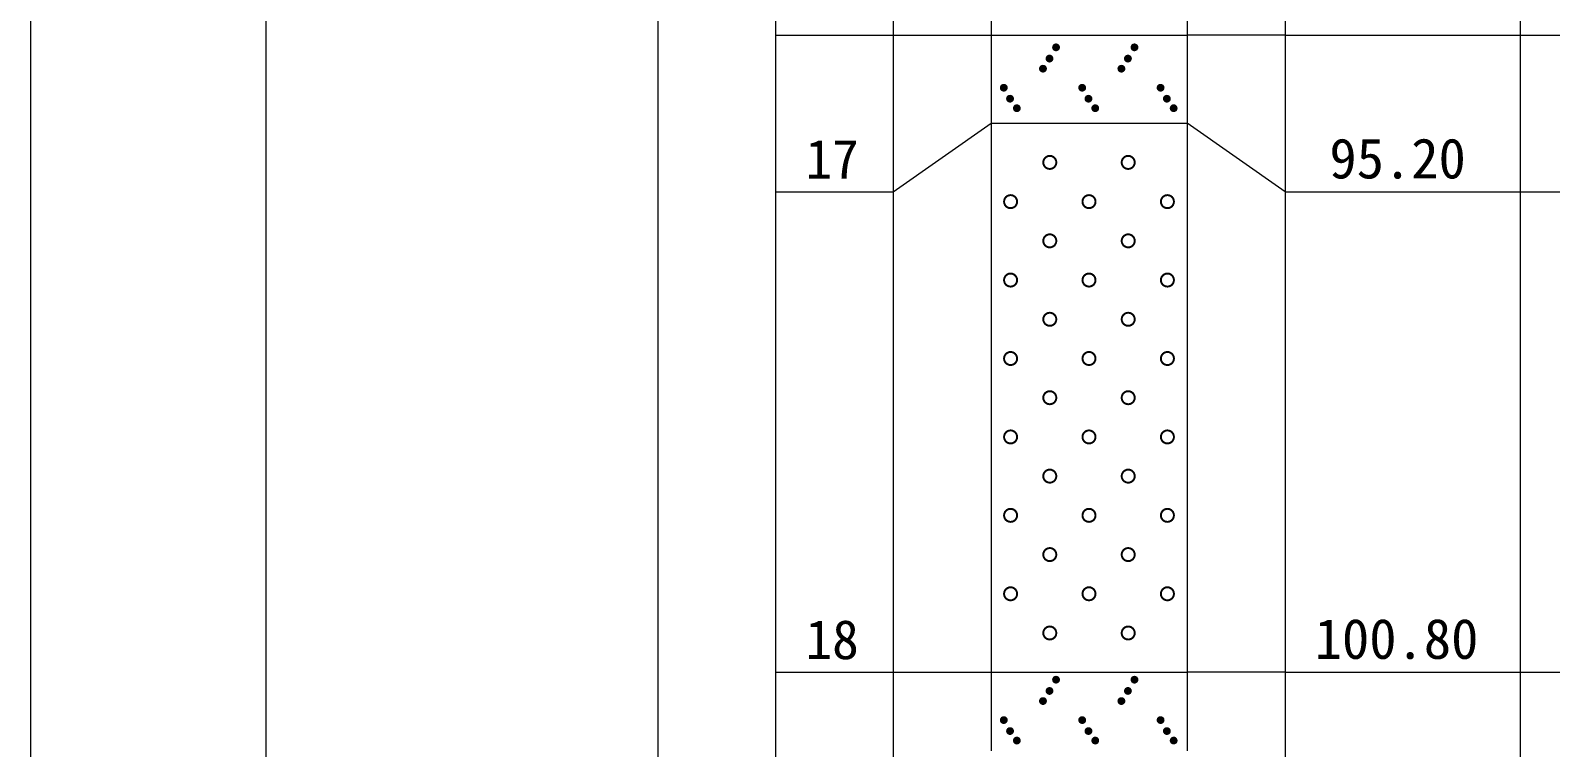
# Model space of a CAD drawing. Header units: inches. Extents: x -27 to 109, y -598 to 26.
# Drawn here: x 8.28 to 23.79, y -100.67 to -93.36 of the extents above; entities that cross this region are included whole.
import ezdxf

# ---------------------------------------------------------------- set-up
doc = ezdxf.new("R2010")
doc.units = ezdxf.units.IN
doc.header["$MEASUREMENT"] = 0
doc.layers.get('0').update_dxf_attribs({"lineweight": 0})
doc.styles.add('宋体', font='')
doc.styles.get('宋体').set_extended_font_data('宋体')

# ---------------------------------------------------------------- blocks, each defined once
blk = doc.blocks.new('lr_block_15')
at = {"true_color": 0x000000}
for points in [[(18.784, -93.54), (18.785, -93.53), (18.784, -93.519), (18.78, -93.51), (18.774, -93.501), (18.765, -93.495), (18.756, -93.491), (18.745, -93.49), (18.735, -93.491), (18.725, -93.495), (18.717, -93.501), (18.711, -93.51), (18.707, -93.519), (18.705, -93.53), (18.707, -93.54), (18.711, -93.55), (18.717, -93.558), (18.725, -93.564), (18.735, -93.568), (18.745, -93.57), (18.756, -93.568), (18.765, -93.564), (18.774, -93.558), (18.78, -93.55)], [(19.584, -93.54), (19.585, -93.53), (19.584, -93.519), (19.58, -93.51), (19.574, -93.501), (19.565, -93.495), (19.556, -93.491), (19.545, -93.49), (19.535, -93.491), (19.525, -93.495), (19.517, -93.501), (19.511, -93.51), (19.507, -93.519), (19.505, -93.53), (19.507, -93.54), (19.511, -93.55), (19.517, -93.558), (19.525, -93.564), (19.535, -93.568), (19.545, -93.57), (19.556, -93.568), (19.565, -93.564), (19.574, -93.558), (19.58, -93.55)], [(18.717, -93.655), (18.719, -93.645), (18.717, -93.634), (18.713, -93.625), (18.707, -93.616), (18.699, -93.61), (18.689, -93.606), (18.679, -93.605), (18.668, -93.606), (18.659, -93.61), (18.65, -93.616), (18.644, -93.625), (18.64, -93.634), (18.639, -93.645), (18.64, -93.655), (18.644, -93.665), (18.65, -93.673), (18.659, -93.679), (18.668, -93.683), (18.679, -93.685), (18.689, -93.683), (18.699, -93.679), (18.707, -93.673), (18.713, -93.665)], [(19.517, -93.655), (19.519, -93.645), (19.517, -93.634), (19.513, -93.625), (19.507, -93.616), (19.499, -93.61), (19.489, -93.606), (19.479, -93.605), (19.468, -93.606), (19.459, -93.61), (19.45, -93.616), (19.444, -93.625), (19.44, -93.634), (19.439, -93.645), (19.44, -93.655), (19.444, -93.665), (19.45, -93.673), (19.459, -93.679), (19.468, -93.683), (19.479, -93.685), (19.489, -93.683), (19.499, -93.679), (19.507, -93.673), (19.513, -93.665)], [(18.651, -93.758), (18.652, -93.748), (18.651, -93.737), (18.647, -93.728), (18.64, -93.719), (18.632, -93.713), (18.622, -93.709), (18.612, -93.708), (18.602, -93.709), (18.592, -93.713), (18.584, -93.719), (18.577, -93.728), (18.573, -93.737), (18.572, -93.748), (18.573, -93.758), (18.577, -93.768), (18.584, -93.776), (18.592, -93.782), (18.602, -93.786), (18.612, -93.788), (18.622, -93.786), (18.632, -93.782), (18.64, -93.776), (18.647, -93.768)], [(19.451, -93.758), (19.452, -93.748), (19.451, -93.737), (19.447, -93.728), (19.44, -93.719), (19.432, -93.713), (19.422, -93.709), (19.412, -93.708), (19.402, -93.709), (19.392, -93.713), (19.384, -93.719), (19.377, -93.728), (19.373, -93.737), (19.372, -93.748), (19.373, -93.758), (19.377, -93.768), (19.384, -93.776), (19.392, -93.782), (19.402, -93.786), (19.412, -93.788), (19.422, -93.786), (19.432, -93.782), (19.44, -93.776), (19.447, -93.768)], [(18.251, -93.952), (18.252, -93.942), (18.251, -93.931), (18.247, -93.922), (18.24, -93.913), (18.232, -93.907), (18.222, -93.903), (18.212, -93.902), (18.202, -93.903), (18.192, -93.907), (18.184, -93.913), (18.177, -93.922), (18.173, -93.931), (18.172, -93.942), (18.173, -93.952), (18.177, -93.962), (18.184, -93.97), (18.192, -93.976), (18.202, -93.98), (18.212, -93.982), (18.222, -93.98), (18.232, -93.976), (18.24, -93.97), (18.247, -93.962)], [(19.051, -93.952), (19.052, -93.942), (19.051, -93.931), (19.047, -93.922), (19.04, -93.913), (19.032, -93.907), (19.022, -93.903), (19.012, -93.902), (19.002, -93.903), (18.992, -93.907), (18.984, -93.913), (18.977, -93.922), (18.973, -93.931), (18.972, -93.942), (18.973, -93.952), (18.977, -93.962), (18.984, -93.97), (18.992, -93.976), (19.002, -93.98), (19.012, -93.982), (19.022, -93.98), (19.032, -93.976), (19.04, -93.97), (19.047, -93.962)], [(19.851, -93.952), (19.852, -93.942), (19.851, -93.931), (19.847, -93.922), (19.84, -93.913), (19.832, -93.907), (19.822, -93.903), (19.812, -93.902), (19.802, -93.903), (19.792, -93.907), (19.784, -93.913), (19.777, -93.922), (19.773, -93.931), (19.772, -93.942), (19.773, -93.952), (19.777, -93.962), (19.784, -93.97), (19.792, -93.976), (19.802, -93.98), (19.812, -93.982), (19.822, -93.98), (19.832, -93.976), (19.84, -93.97), (19.847, -93.962)], [(18.315, -94.064), (18.316, -94.054), (18.315, -94.043), (18.311, -94.034), (18.304, -94.025), (18.296, -94.019), (18.286, -94.015), (18.276, -94.014), (18.266, -94.015), (18.256, -94.019), (18.248, -94.025), (18.241, -94.034), (18.237, -94.043), (18.236, -94.054), (18.237, -94.064), (18.241, -94.074), (18.248, -94.082), (18.256, -94.088), (18.266, -94.092), (18.276, -94.094), (18.286, -94.092), (18.296, -94.088), (18.304, -94.082), (18.311, -94.074)], [(18.384, -94.161), (18.385, -94.151), (18.384, -94.14), (18.38, -94.131), (18.374, -94.123), (18.365, -94.116), (18.356, -94.112), (18.345, -94.111), (18.335, -94.112), (18.325, -94.116), (18.317, -94.123), (18.311, -94.131), (18.307, -94.14), (18.305, -94.151), (18.307, -94.161), (18.311, -94.171), (18.317, -94.179), (18.325, -94.185), (18.335, -94.189), (18.345, -94.191), (18.356, -94.189), (18.365, -94.185), (18.374, -94.179), (18.38, -94.171)], [(19.115, -94.064), (19.116, -94.054), (19.115, -94.043), (19.111, -94.034), (19.104, -94.025), (19.096, -94.019), (19.086, -94.015), (19.076, -94.014), (19.066, -94.015), (19.056, -94.019), (19.048, -94.025), (19.041, -94.034), (19.037, -94.043), (19.036, -94.054), (19.037, -94.064), (19.041, -94.074), (19.048, -94.082), (19.056, -94.088), (19.066, -94.092), (19.076, -94.094), (19.086, -94.092), (19.096, -94.088), (19.104, -94.082), (19.111, -94.074)], [(19.184, -94.161), (19.185, -94.151), (19.184, -94.14), (19.18, -94.131), (19.174, -94.123), (19.165, -94.116), (19.156, -94.112), (19.145, -94.111), (19.135, -94.112), (19.125, -94.116), (19.117, -94.123), (19.111, -94.131), (19.107, -94.14), (19.105, -94.151), (19.107, -94.161), (19.111, -94.171), (19.117, -94.179), (19.125, -94.185), (19.135, -94.189), (19.145, -94.191), (19.156, -94.189), (19.165, -94.185), (19.174, -94.179), (19.18, -94.171)], [(19.915, -94.064), (19.916, -94.054), (19.915, -94.043), (19.911, -94.034), (19.904, -94.025), (19.896, -94.019), (19.886, -94.015), (19.876, -94.014), (19.866, -94.015), (19.856, -94.019), (19.848, -94.025), (19.841, -94.034), (19.837, -94.043), (19.836, -94.054), (19.837, -94.064), (19.841, -94.074), (19.848, -94.082), (19.856, -94.088), (19.866, -94.092), (19.876, -94.094), (19.886, -94.092), (19.896, -94.088), (19.904, -94.082), (19.911, -94.074)], [(19.984, -94.161), (19.985, -94.151), (19.984, -94.14), (19.98, -94.131), (19.974, -94.123), (19.965, -94.116), (19.956, -94.112), (19.945, -94.111), (19.935, -94.112), (19.925, -94.116), (19.917, -94.123), (19.911, -94.131), (19.907, -94.14), (19.905, -94.151), (19.907, -94.161), (19.911, -94.171), (19.917, -94.179), (19.925, -94.185), (19.935, -94.189), (19.945, -94.191), (19.956, -94.189), (19.965, -94.185), (19.974, -94.179), (19.98, -94.171)]]:
    blk.add_hatch(color=18, dxfattribs=at).paths.add_polyline_path(points, flags=17)
blk = doc.blocks.new('lr_block_16')
at = {"color": 7, "const_width": 0.02}
for points in [[(18.748, -94.704), (18.746, -94.687), (18.739, -94.67), (18.729, -94.657), (18.715, -94.646), (18.699, -94.639), (18.682, -94.637), (18.664, -94.639), (18.648, -94.646), (18.634, -94.657), (18.624, -94.67), (18.617, -94.687), (18.615, -94.704), (18.617, -94.721), (18.624, -94.737), (18.634, -94.751), (18.648, -94.761), (18.664, -94.768), (18.682, -94.77), (18.699, -94.768), (18.715, -94.761), (18.729, -94.751), (18.739, -94.737), (18.746, -94.721), (18.748, -94.704)], [(19.548, -94.704), (19.546, -94.687), (19.539, -94.67), (19.529, -94.657), (19.515, -94.646), (19.499, -94.639), (19.482, -94.637), (19.464, -94.639), (19.448, -94.646), (19.434, -94.657), (19.424, -94.67), (19.417, -94.687), (19.415, -94.704), (19.417, -94.721), (19.424, -94.737), (19.434, -94.751), (19.448, -94.761), (19.464, -94.768), (19.482, -94.77), (19.499, -94.768), (19.515, -94.761), (19.529, -94.751), (19.539, -94.737), (19.546, -94.721), (19.548, -94.704)], [(18.348, -95.104), (18.346, -95.087), (18.339, -95.07), (18.329, -95.057), (18.315, -95.046), (18.299, -95.039), (18.282, -95.037), (18.264, -95.039), (18.248, -95.046), (18.234, -95.057), (18.224, -95.07), (18.217, -95.087), (18.215, -95.104), (18.217, -95.121), (18.224, -95.137), (18.234, -95.151), (18.248, -95.161), (18.264, -95.168), (18.282, -95.17), (18.299, -95.168), (18.315, -95.161), (18.329, -95.151), (18.339, -95.137), (18.346, -95.121), (18.348, -95.104)], [(19.148, -95.104), (19.146, -95.087), (19.139, -95.07), (19.129, -95.057), (19.115, -95.046), (19.099, -95.039), (19.082, -95.037), (19.064, -95.039), (19.048, -95.046), (19.034, -95.057), (19.024, -95.07), (19.017, -95.087), (19.015, -95.104), (19.017, -95.121), (19.024, -95.137), (19.034, -95.151), (19.048, -95.161), (19.064, -95.168), (19.082, -95.17), (19.099, -95.168), (19.115, -95.161), (19.129, -95.151), (19.139, -95.137), (19.146, -95.121), (19.148, -95.104)], [(19.948, -95.104), (19.946, -95.087), (19.939, -95.07), (19.929, -95.057), (19.915, -95.046), (19.899, -95.039), (19.882, -95.037), (19.864, -95.039), (19.848, -95.046), (19.834, -95.057), (19.824, -95.07), (19.817, -95.087), (19.815, -95.104), (19.817, -95.121), (19.824, -95.137), (19.834, -95.151), (19.848, -95.161), (19.864, -95.168), (19.882, -95.17), (19.899, -95.168), (19.915, -95.161), (19.929, -95.151), (19.939, -95.137), (19.946, -95.121), (19.948, -95.104)], [(18.748, -95.504), (18.746, -95.487), (18.739, -95.47), (18.729, -95.457), (18.715, -95.446), (18.699, -95.439), (18.682, -95.437), (18.664, -95.439), (18.648, -95.446), (18.634, -95.457), (18.624, -95.47), (18.617, -95.487), (18.615, -95.504), (18.617, -95.521), (18.624, -95.537), (18.634, -95.551), (18.648, -95.561), (18.664, -95.568), (18.682, -95.57), (18.699, -95.568), (18.715, -95.561), (18.729, -95.551), (18.739, -95.537), (18.746, -95.521), (18.748, -95.504)], [(19.548, -95.504), (19.546, -95.487), (19.539, -95.47), (19.529, -95.457), (19.515, -95.446), (19.499, -95.439), (19.482, -95.437), (19.464, -95.439), (19.448, -95.446), (19.434, -95.457), (19.424, -95.47), (19.417, -95.487), (19.415, -95.504), (19.417, -95.521), (19.424, -95.537), (19.434, -95.551), (19.448, -95.561), (19.464, -95.568), (19.482, -95.57), (19.499, -95.568), (19.515, -95.561), (19.529, -95.551), (19.539, -95.537), (19.546, -95.521), (19.548, -95.504)], [(18.348, -95.904), (18.346, -95.887), (18.339, -95.87), (18.329, -95.857), (18.315, -95.846), (18.299, -95.839), (18.282, -95.837), (18.264, -95.839), (18.248, -95.846), (18.234, -95.857), (18.224, -95.87), (18.217, -95.887), (18.215, -95.904), (18.217, -95.921), (18.224, -95.937), (18.234, -95.951), (18.248, -95.961), (18.264, -95.968), (18.282, -95.97), (18.299, -95.968), (18.315, -95.961), (18.329, -95.951), (18.339, -95.937), (18.346, -95.921), (18.348, -95.904)], [(19.148, -95.904), (19.146, -95.887), (19.139, -95.87), (19.129, -95.857), (19.115, -95.846), (19.099, -95.839), (19.082, -95.837), (19.064, -95.839), (19.048, -95.846), (19.034, -95.857), (19.024, -95.87), (19.017, -95.887), (19.015, -95.904), (19.017, -95.921), (19.024, -95.937), (19.034, -95.951), (19.048, -95.961), (19.064, -95.968), (19.082, -95.97), (19.099, -95.968), (19.115, -95.961), (19.129, -95.951), (19.139, -95.937), (19.146, -95.921), (19.148, -95.904)], [(19.948, -95.904), (19.946, -95.887), (19.939, -95.87), (19.929, -95.857), (19.915, -95.846), (19.899, -95.839), (19.882, -95.837), (19.864, -95.839), (19.848, -95.846), (19.834, -95.857), (19.824, -95.87), (19.817, -95.887), (19.815, -95.904), (19.817, -95.921), (19.824, -95.937), (19.834, -95.951), (19.848, -95.961), (19.864, -95.968), (19.882, -95.97), (19.899, -95.968), (19.915, -95.961), (19.929, -95.951), (19.939, -95.937), (19.946, -95.921), (19.948, -95.904)], [(18.748, -96.304), (18.746, -96.287), (18.739, -96.27), (18.729, -96.257), (18.715, -96.246), (18.699, -96.239), (18.682, -96.237), (18.664, -96.239), (18.648, -96.246), (18.634, -96.257), (18.624, -96.27), (18.617, -96.287), (18.615, -96.304), (18.617, -96.321), (18.624, -96.337), (18.634, -96.351), (18.648, -96.361), (18.664, -96.368), (18.682, -96.37), (18.699, -96.368), (18.715, -96.361), (18.729, -96.351), (18.739, -96.337), (18.746, -96.321), (18.748, -96.304)], [(19.548, -96.304), (19.546, -96.287), (19.539, -96.27), (19.529, -96.257), (19.515, -96.246), (19.499, -96.239), (19.482, -96.237), (19.464, -96.239), (19.448, -96.246), (19.434, -96.257), (19.424, -96.27), (19.417, -96.287), (19.415, -96.304), (19.417, -96.321), (19.424, -96.337), (19.434, -96.351), (19.448, -96.361), (19.464, -96.368), (19.482, -96.37), (19.499, -96.368), (19.515, -96.361), (19.529, -96.351), (19.539, -96.337), (19.546, -96.321), (19.548, -96.304)], [(18.348, -96.704), (18.346, -96.687), (18.339, -96.67), (18.329, -96.657), (18.315, -96.646), (18.299, -96.639), (18.282, -96.637), (18.264, -96.639), (18.248, -96.646), (18.234, -96.657), (18.224, -96.67), (18.217, -96.687), (18.215, -96.704), (18.217, -96.721), (18.224, -96.737), (18.234, -96.751), (18.248, -96.761), (18.264, -96.768), (18.282, -96.77), (18.299, -96.768), (18.315, -96.761), (18.329, -96.751), (18.339, -96.737), (18.346, -96.721), (18.348, -96.704)], [(19.148, -96.704), (19.146, -96.687), (19.139, -96.67), (19.129, -96.657), (19.115, -96.646), (19.099, -96.639), (19.082, -96.637), (19.064, -96.639), (19.048, -96.646), (19.034, -96.657), (19.024, -96.67), (19.017, -96.687), (19.015, -96.704), (19.017, -96.721), (19.024, -96.737), (19.034, -96.751), (19.048, -96.761), (19.064, -96.768), (19.082, -96.77), (19.099, -96.768), (19.115, -96.761), (19.129, -96.751), (19.139, -96.737), (19.146, -96.721), (19.148, -96.704)], [(19.948, -96.704), (19.946, -96.687), (19.939, -96.67), (19.929, -96.657), (19.915, -96.646), (19.899, -96.639), (19.882, -96.637), (19.864, -96.639), (19.848, -96.646), (19.834, -96.657), (19.824, -96.67), (19.817, -96.687), (19.815, -96.704), (19.817, -96.721), (19.824, -96.737), (19.834, -96.751), (19.848, -96.761), (19.864, -96.768), (19.882, -96.77), (19.899, -96.768), (19.915, -96.761), (19.929, -96.751), (19.939, -96.737), (19.946, -96.721), (19.948, -96.704)], [(18.748, -97.104), (18.746, -97.087), (18.739, -97.07), (18.729, -97.057), (18.715, -97.046), (18.699, -97.039), (18.682, -97.037), (18.664, -97.039), (18.648, -97.046), (18.634, -97.057), (18.624, -97.07), (18.617, -97.087), (18.615, -97.104), (18.617, -97.121), (18.624, -97.137), (18.634, -97.151), (18.648, -97.161), (18.664, -97.168), (18.682, -97.17), (18.699, -97.168), (18.715, -97.161), (18.729, -97.151), (18.739, -97.137), (18.746, -97.121), (18.748, -97.104)], [(19.548, -97.104), (19.546, -97.087), (19.539, -97.07), (19.529, -97.057), (19.515, -97.046), (19.499, -97.039), (19.482, -97.037), (19.464, -97.039), (19.448, -97.046), (19.434, -97.057), (19.424, -97.07), (19.417, -97.087), (19.415, -97.104), (19.417, -97.121), (19.424, -97.137), (19.434, -97.151), (19.448, -97.161), (19.464, -97.168), (19.482, -97.17), (19.499, -97.168), (19.515, -97.161), (19.529, -97.151), (19.539, -97.137), (19.546, -97.121), (19.548, -97.104)], [(18.348, -97.504), (18.346, -97.487), (18.339, -97.47), (18.329, -97.457), (18.315, -97.446), (18.299, -97.439), (18.282, -97.437), (18.264, -97.439), (18.248, -97.446), (18.234, -97.457), (18.224, -97.47), (18.217, -97.487), (18.215, -97.504), (18.217, -97.521), (18.224, -97.537), (18.234, -97.551), (18.248, -97.561), (18.264, -97.568), (18.282, -97.57), (18.299, -97.568), (18.315, -97.561), (18.329, -97.551), (18.339, -97.537), (18.346, -97.521), (18.348, -97.504)], [(19.148, -97.504), (19.146, -97.487), (19.139, -97.47), (19.129, -97.457), (19.115, -97.446), (19.099, -97.439), (19.082, -97.437), (19.064, -97.439), (19.048, -97.446), (19.034, -97.457), (19.024, -97.47), (19.017, -97.487), (19.015, -97.504), (19.017, -97.521), (19.024, -97.537), (19.034, -97.551), (19.048, -97.561), (19.064, -97.568), (19.082, -97.57), (19.099, -97.568), (19.115, -97.561), (19.129, -97.551), (19.139, -97.537), (19.146, -97.521), (19.148, -97.504)], [(19.948, -97.504), (19.946, -97.487), (19.939, -97.47), (19.929, -97.457), (19.915, -97.446), (19.899, -97.439), (19.882, -97.437), (19.864, -97.439), (19.848, -97.446), (19.834, -97.457), (19.824, -97.47), (19.817, -97.487), (19.815, -97.504), (19.817, -97.521), (19.824, -97.537), (19.834, -97.551), (19.848, -97.561), (19.864, -97.568), (19.882, -97.57), (19.899, -97.568), (19.915, -97.561), (19.929, -97.551), (19.939, -97.537), (19.946, -97.521), (19.948, -97.504)], [(18.748, -97.904), (18.746, -97.887), (18.739, -97.87), (18.729, -97.857), (18.715, -97.846), (18.699, -97.839), (18.682, -97.837), (18.664, -97.839), (18.648, -97.846), (18.634, -97.857), (18.624, -97.87), (18.617, -97.887), (18.615, -97.904), (18.617, -97.921), (18.624, -97.937), (18.634, -97.951), (18.648, -97.961), (18.664, -97.968), (18.682, -97.97), (18.699, -97.968), (18.715, -97.961), (18.729, -97.951), (18.739, -97.937), (18.746, -97.921), (18.748, -97.904)], [(19.548, -97.904), (19.546, -97.887), (19.539, -97.87), (19.529, -97.857), (19.515, -97.846), (19.499, -97.839), (19.482, -97.837), (19.464, -97.839), (19.448, -97.846), (19.434, -97.857), (19.424, -97.87), (19.417, -97.887), (19.415, -97.904), (19.417, -97.921), (19.424, -97.937), (19.434, -97.951), (19.448, -97.961), (19.464, -97.968), (19.482, -97.97), (19.499, -97.968), (19.515, -97.961), (19.529, -97.951), (19.539, -97.937), (19.546, -97.921), (19.548, -97.904)], [(18.348, -98.304), (18.346, -98.287), (18.339, -98.27), (18.329, -98.257), (18.315, -98.246), (18.299, -98.239), (18.282, -98.237), (18.264, -98.239), (18.248, -98.246), (18.234, -98.257), (18.224, -98.27), (18.217, -98.287), (18.215, -98.304), (18.217, -98.321), (18.224, -98.337), (18.234, -98.351), (18.248, -98.361), (18.264, -98.368), (18.282, -98.37), (18.299, -98.368), (18.315, -98.361), (18.329, -98.351), (18.339, -98.337), (18.346, -98.321), (18.348, -98.304)], [(19.148, -98.304), (19.146, -98.287), (19.139, -98.27), (19.129, -98.257), (19.115, -98.246), (19.099, -98.239), (19.082, -98.237), (19.064, -98.239), (19.048, -98.246), (19.034, -98.257), (19.024, -98.27), (19.017, -98.287), (19.015, -98.304), (19.017, -98.321), (19.024, -98.337), (19.034, -98.351), (19.048, -98.361), (19.064, -98.368), (19.082, -98.37), (19.099, -98.368), (19.115, -98.361), (19.129, -98.351), (19.139, -98.337), (19.146, -98.321), (19.148, -98.304)], [(19.948, -98.304), (19.946, -98.287), (19.939, -98.27), (19.929, -98.257), (19.915, -98.246), (19.899, -98.239), (19.882, -98.237), (19.864, -98.239), (19.848, -98.246), (19.834, -98.257), (19.824, -98.27), (19.817, -98.287), (19.815, -98.304), (19.817, -98.321), (19.824, -98.337), (19.834, -98.351), (19.848, -98.361), (19.864, -98.368), (19.882, -98.37), (19.899, -98.368), (19.915, -98.361), (19.929, -98.351), (19.939, -98.337), (19.946, -98.321), (19.948, -98.304)], [(18.748, -98.704), (18.746, -98.687), (18.739, -98.67), (18.729, -98.657), (18.715, -98.646), (18.699, -98.639), (18.682, -98.637), (18.664, -98.639), (18.648, -98.646), (18.634, -98.657), (18.624, -98.67), (18.617, -98.687), (18.615, -98.704), (18.617, -98.721), (18.624, -98.737), (18.634, -98.751), (18.648, -98.761), (18.664, -98.768), (18.682, -98.77), (18.699, -98.768), (18.715, -98.761), (18.729, -98.751), (18.739, -98.737), (18.746, -98.721), (18.748, -98.704)], [(19.548, -98.704), (19.546, -98.687), (19.539, -98.67), (19.529, -98.657), (19.515, -98.646), (19.499, -98.639), (19.482, -98.637), (19.464, -98.639), (19.448, -98.646), (19.434, -98.657), (19.424, -98.67), (19.417, -98.687), (19.415, -98.704), (19.417, -98.721), (19.424, -98.737), (19.434, -98.751), (19.448, -98.761), (19.464, -98.768), (19.482, -98.77), (19.499, -98.768), (19.515, -98.761), (19.529, -98.751), (19.539, -98.737), (19.546, -98.721), (19.548, -98.704)], [(18.348, -99.104), (18.346, -99.087), (18.339, -99.07), (18.329, -99.057), (18.315, -99.046), (18.299, -99.039), (18.282, -99.037), (18.264, -99.039), (18.248, -99.046), (18.234, -99.057), (18.224, -99.07), (18.217, -99.087), (18.215, -99.104), (18.217, -99.121), (18.224, -99.137), (18.234, -99.151), (18.248, -99.161), (18.264, -99.168), (18.282, -99.17), (18.299, -99.168), (18.315, -99.161), (18.329, -99.151), (18.339, -99.137), (18.346, -99.121), (18.348, -99.104)], [(19.148, -99.104), (19.146, -99.087), (19.139, -99.07), (19.129, -99.057), (19.115, -99.046), (19.099, -99.039), (19.082, -99.037), (19.064, -99.039), (19.048, -99.046), (19.034, -99.057), (19.024, -99.07), (19.017, -99.087), (19.015, -99.104), (19.017, -99.121), (19.024, -99.137), (19.034, -99.151), (19.048, -99.161), (19.064, -99.168), (19.082, -99.17), (19.099, -99.168), (19.115, -99.161), (19.129, -99.151), (19.139, -99.137), (19.146, -99.121), (19.148, -99.104)], [(19.948, -99.104), (19.946, -99.087), (19.939, -99.07), (19.929, -99.057), (19.915, -99.046), (19.899, -99.039), (19.882, -99.037), (19.864, -99.039), (19.848, -99.046), (19.834, -99.057), (19.824, -99.07), (19.817, -99.087), (19.815, -99.104), (19.817, -99.121), (19.824, -99.137), (19.834, -99.151), (19.848, -99.161), (19.864, -99.168), (19.882, -99.17), (19.899, -99.168), (19.915, -99.161), (19.929, -99.151), (19.939, -99.137), (19.946, -99.121), (19.948, -99.104)], [(18.748, -99.504), (18.746, -99.487), (18.739, -99.47), (18.729, -99.457), (18.715, -99.446), (18.699, -99.439), (18.682, -99.437), (18.664, -99.439), (18.648, -99.446), (18.634, -99.457), (18.624, -99.47), (18.617, -99.487), (18.615, -99.504), (18.617, -99.521), (18.624, -99.537), (18.634, -99.551), (18.648, -99.561), (18.664, -99.568), (18.682, -99.57), (18.699, -99.568), (18.715, -99.561), (18.729, -99.551), (18.739, -99.537), (18.746, -99.521), (18.748, -99.504)], [(19.548, -99.504), (19.546, -99.487), (19.539, -99.47), (19.529, -99.457), (19.515, -99.446), (19.499, -99.439), (19.482, -99.437), (19.464, -99.439), (19.448, -99.446), (19.434, -99.457), (19.424, -99.47), (19.417, -99.487), (19.415, -99.504), (19.417, -99.521), (19.424, -99.537), (19.434, -99.551), (19.448, -99.561), (19.464, -99.568), (19.482, -99.57), (19.499, -99.568), (19.515, -99.561), (19.529, -99.551), (19.539, -99.537), (19.546, -99.521), (19.548, -99.504)]]:
    blk.add_lwpolyline(points, dxfattribs=at)
blk = doc.blocks.new('lr_block_17')
at = {"true_color": 0x000000}
for points in [[(18.784, -99.99), (18.785, -99.98), (18.784, -99.969), (18.78, -99.96), (18.774, -99.951), (18.765, -99.945), (18.756, -99.941), (18.745, -99.94), (18.735, -99.941), (18.725, -99.945), (18.717, -99.951), (18.711, -99.96), (18.707, -99.969), (18.705, -99.98), (18.707, -99.99), (18.711, -100), (18.717, -100.008), (18.725, -100.014), (18.735, -100.018), (18.745, -100.02), (18.756, -100.018), (18.765, -100.014), (18.774, -100.008), (18.78, -100)], [(19.584, -99.99), (19.585, -99.98), (19.584, -99.969), (19.58, -99.96), (19.574, -99.951), (19.565, -99.945), (19.556, -99.941), (19.545, -99.94), (19.535, -99.941), (19.525, -99.945), (19.517, -99.951), (19.511, -99.96), (19.507, -99.969), (19.505, -99.98), (19.507, -99.99), (19.511, -100), (19.517, -100.008), (19.525, -100.014), (19.535, -100.018), (19.545, -100.02), (19.556, -100.018), (19.565, -100.014), (19.574, -100.008), (19.58, -100)], [(18.651, -100.208), (18.652, -100.198), (18.651, -100.187), (18.647, -100.178), (18.64, -100.169), (18.632, -100.163), (18.622, -100.159), (18.612, -100.158), (18.602, -100.159), (18.592, -100.163), (18.584, -100.169), (18.577, -100.178), (18.573, -100.187), (18.572, -100.198), (18.573, -100.208), (18.577, -100.218), (18.584, -100.226), (18.592, -100.232), (18.602, -100.236), (18.612, -100.238), (18.622, -100.236), (18.632, -100.232), (18.64, -100.226), (18.647, -100.218)], [(18.717, -100.105), (18.719, -100.095), (18.717, -100.084), (18.713, -100.075), (18.707, -100.066), (18.699, -100.06), (18.689, -100.056), (18.679, -100.055), (18.668, -100.056), (18.659, -100.06), (18.65, -100.066), (18.644, -100.075), (18.64, -100.084), (18.639, -100.095), (18.64, -100.105), (18.644, -100.115), (18.65, -100.123), (18.659, -100.129), (18.668, -100.133), (18.679, -100.135), (18.689, -100.133), (18.699, -100.129), (18.707, -100.123), (18.713, -100.115)], [(19.451, -100.208), (19.452, -100.198), (19.451, -100.187), (19.447, -100.178), (19.44, -100.169), (19.432, -100.163), (19.422, -100.159), (19.412, -100.158), (19.402, -100.159), (19.392, -100.163), (19.384, -100.169), (19.377, -100.178), (19.373, -100.187), (19.372, -100.198), (19.373, -100.208), (19.377, -100.218), (19.384, -100.226), (19.392, -100.232), (19.402, -100.236), (19.412, -100.238), (19.422, -100.236), (19.432, -100.232), (19.44, -100.226), (19.447, -100.218)], [(19.517, -100.105), (19.519, -100.095), (19.517, -100.084), (19.513, -100.075), (19.507, -100.066), (19.499, -100.06), (19.489, -100.056), (19.479, -100.055), (19.468, -100.056), (19.459, -100.06), (19.45, -100.066), (19.444, -100.075), (19.44, -100.084), (19.439, -100.095), (19.44, -100.105), (19.444, -100.115), (19.45, -100.123), (19.459, -100.129), (19.468, -100.133), (19.479, -100.135), (19.489, -100.133), (19.499, -100.129), (19.507, -100.123), (19.513, -100.115)], [(18.251, -100.402), (18.252, -100.392), (18.251, -100.381), (18.247, -100.372), (18.24, -100.363), (18.232, -100.357), (18.222, -100.353), (18.212, -100.352), (18.202, -100.353), (18.192, -100.357), (18.184, -100.363), (18.177, -100.372), (18.173, -100.381), (18.172, -100.392), (18.173, -100.402), (18.177, -100.412), (18.184, -100.42), (18.192, -100.426), (18.202, -100.43), (18.212, -100.432), (18.222, -100.43), (18.232, -100.426), (18.24, -100.42), (18.247, -100.412)], [(18.315, -100.514), (18.316, -100.504), (18.315, -100.493), (18.311, -100.484), (18.304, -100.475), (18.296, -100.469), (18.286, -100.465), (18.276, -100.464), (18.266, -100.465), (18.256, -100.469), (18.248, -100.475), (18.241, -100.484), (18.237, -100.493), (18.236, -100.504), (18.237, -100.514), (18.241, -100.524), (18.248, -100.532), (18.256, -100.538), (18.266, -100.542), (18.276, -100.544), (18.286, -100.542), (18.296, -100.538), (18.304, -100.532), (18.311, -100.524)], [(19.051, -100.402), (19.052, -100.392), (19.051, -100.381), (19.047, -100.372), (19.04, -100.363), (19.032, -100.357), (19.022, -100.353), (19.012, -100.352), (19.002, -100.353), (18.992, -100.357), (18.984, -100.363), (18.977, -100.372), (18.973, -100.381), (18.972, -100.392), (18.973, -100.402), (18.977, -100.412), (18.984, -100.42), (18.992, -100.426), (19.002, -100.43), (19.012, -100.432), (19.022, -100.43), (19.032, -100.426), (19.04, -100.42), (19.047, -100.412)], [(19.115, -100.514), (19.116, -100.504), (19.115, -100.493), (19.111, -100.484), (19.104, -100.475), (19.096, -100.469), (19.086, -100.465), (19.076, -100.464), (19.066, -100.465), (19.056, -100.469), (19.048, -100.475), (19.041, -100.484), (19.037, -100.493), (19.036, -100.504), (19.037, -100.514), (19.041, -100.524), (19.048, -100.532), (19.056, -100.538), (19.066, -100.542), (19.076, -100.544), (19.086, -100.542), (19.096, -100.538), (19.104, -100.532), (19.111, -100.524)], [(19.851, -100.402), (19.852, -100.392), (19.851, -100.381), (19.847, -100.372), (19.84, -100.363), (19.832, -100.357), (19.822, -100.353), (19.812, -100.352), (19.802, -100.353), (19.792, -100.357), (19.784, -100.363), (19.777, -100.372), (19.773, -100.381), (19.772, -100.392), (19.773, -100.402), (19.777, -100.412), (19.784, -100.42), (19.792, -100.426), (19.802, -100.43), (19.812, -100.432), (19.822, -100.43), (19.832, -100.426), (19.84, -100.42), (19.847, -100.412)], [(19.915, -100.514), (19.916, -100.504), (19.915, -100.493), (19.911, -100.484), (19.904, -100.475), (19.896, -100.469), (19.886, -100.465), (19.876, -100.464), (19.866, -100.465), (19.856, -100.469), (19.848, -100.475), (19.841, -100.484), (19.837, -100.493), (19.836, -100.504), (19.837, -100.514), (19.841, -100.524), (19.848, -100.532), (19.856, -100.538), (19.866, -100.542), (19.876, -100.544), (19.886, -100.542), (19.896, -100.538), (19.904, -100.532), (19.911, -100.524)], [(18.384, -100.611), (18.385, -100.601), (18.384, -100.59), (18.38, -100.581), (18.374, -100.573), (18.365, -100.566), (18.356, -100.562), (18.345, -100.561), (18.335, -100.562), (18.325, -100.566), (18.317, -100.573), (18.311, -100.581), (18.307, -100.59), (18.305, -100.601), (18.307, -100.611), (18.311, -100.621), (18.317, -100.629), (18.325, -100.635), (18.335, -100.639), (18.345, -100.641), (18.356, -100.639), (18.365, -100.635), (18.374, -100.629), (18.38, -100.621)], [(19.184, -100.611), (19.185, -100.601), (19.184, -100.59), (19.18, -100.581), (19.174, -100.573), (19.165, -100.566), (19.156, -100.562), (19.145, -100.561), (19.135, -100.562), (19.125, -100.566), (19.117, -100.573), (19.111, -100.581), (19.107, -100.59), (19.105, -100.601), (19.107, -100.611), (19.111, -100.621), (19.117, -100.629), (19.125, -100.635), (19.135, -100.639), (19.145, -100.641), (19.156, -100.639), (19.165, -100.635), (19.174, -100.629), (19.18, -100.621)], [(19.984, -100.611), (19.985, -100.601), (19.984, -100.59), (19.98, -100.581), (19.974, -100.573), (19.965, -100.566), (19.956, -100.562), (19.945, -100.561), (19.935, -100.562), (19.925, -100.566), (19.917, -100.573), (19.911, -100.581), (19.907, -100.59), (19.905, -100.601), (19.907, -100.611), (19.911, -100.621), (19.917, -100.629), (19.925, -100.635), (19.935, -100.639), (19.945, -100.641), (19.956, -100.639), (19.965, -100.635), (19.974, -100.629), (19.98, -100.621)]]:
    blk.add_hatch(color=18, dxfattribs=at).paths.add_polyline_path(points, flags=17)

msp = doc.modelspace()

# ---------------------------------------------------------------- linework, layer by layer
at = {"linetype": 'Continuous', "lineweight": 15}
for p, q in [((8.282, 0.896), (8.282, -567.184)), ((10.682, 0.896), (10.682, -567.184)), ((14.682, 0.896), (14.682, -567.184)), ((15.882, 0.896), (15.882, -567.184)), ((17.082, 0.896), (17.082, -567.184)), ((21.082, 0.896), (21.082, -567.184)), ((23.482, 0.896), (23.482, -567.184)), ((18.082, -88.604), (18.082, -93.404)), ((20.082, -88.604), (20.082, -93.404)), ((15.882, -93.404), (17.082, -93.404)), ((17.082, -93.404), (18.082, -93.404)), ((18.082, -93.404), (20.082, -93.404)), ((18.082, -93.404), (18.082, -94.304)), ((21.082, -93.404), (20.082, -93.404)), ((20.082, -93.404), (20.082, -94.304)), ((21.082, -93.404), (23.482, -93.404)), ((23.482, -93.404), (25.882, -93.404)), ((17.082, -95.004), (18.082, -94.304)), ((18.082, -94.304), (20.082, -94.304)), ((18.082, -94.304), (18.082, -99.904)), ((21.082, -95.004), (20.082, -94.304)), ((20.082, -94.304), (20.082, -99.904)), ((15.882, -95.004), (17.082, -95.004)), ((21.082, -95.004), (23.482, -95.004)), ((23.482, -95.004), (25.882, -95.004)), ((15.882, -99.904), (17.082, -99.904)), ((17.082, -99.904), (18.082, -99.904)), ((18.082, -99.904), (20.082, -99.904)), ((18.082, -99.904), (18.082, -100.704)), ((21.082, -99.904), (20.082, -99.904)), ((20.082, -99.904), (20.082, -100.704)), ((21.082, -99.904), (23.482, -99.904)), ((23.482, -99.904), (25.882, -99.904))]:
    msp.add_line(p, q, dxfattribs=at)

# ---------------------------------------------------------------- block references
at = {"color": 7}
for name in ['lr_block_15', 'lr_block_16', 'lr_block_17']:
    msp.add_blockref(name, (0, 0), dxfattribs=at)

# ---------------------------------------------------------------- texts
at = {"style": '宋体'}
for s, height, p in [('17', 0.4, (16.189, -94.87)), ('95.20', 0.4092, (21.534, -94.867)), ('18', 0.4, (16.189, -99.77)), ('100.80', 0.4092, (21.384, -99.767))]:
    msp.add_text(s, height=height, dxfattribs=at).set_placement(p)

doc.saveas('drawing.dxf')
